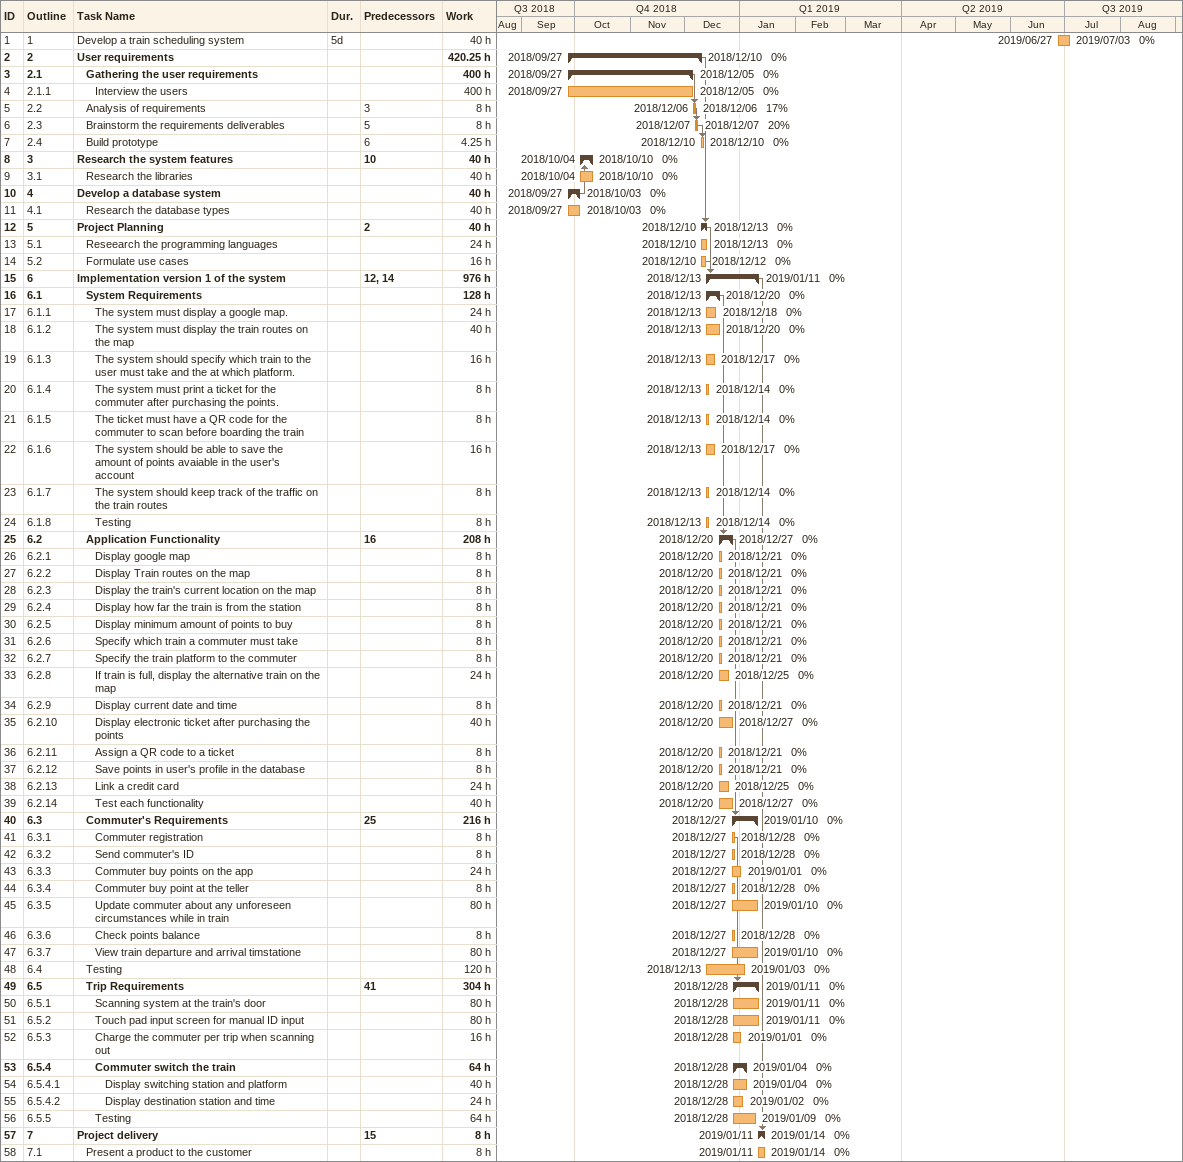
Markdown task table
| ID | WBS | Task | Duration | Start | Finish | Predecessors | % complete | Work (h) |
|---|---|---|---|---|---|---|---|---|
| 1 | 1 | Develop a train scheduling system | 5d | 2019-06-27 | 2019-07-03 |  | 0 | 40 |
| 2 | 2 | **User requirements** |  | 2018-09-27 | 2018-12-10 |  | 0 | 420.25 |
| 3 | 2.1 | **Gathering the user requirements** |  | 2018-09-27 | 2018-12-05 |  | 0 | 400 |
| 4 | 2.1.1 | Interview the users |  | 2018-09-27 | 2018-12-05 |  | 0 | 400 |
| 5 | 2.2 | Analysis of requirements |  | 2018-12-06 | 2018-12-06 | 3 | 17 | 8 |
| 6 | 2.3 | Brainstorm the requirements deliverables |  | 2018-12-07 | 2018-12-07 | 5 | 20 | 8 |
| 7 | 2.4 | Build prototype |  | 2018-12-10 | 2018-12-10 | 6 | 0 | 4.25 |
| 8 | 3 | **Research the system features** |  | 2018-10-04 | 2018-10-10 | 10 | 0 | 40 |
| 9 | 3.1 | Research the libraries |  | 2018-10-04 | 2018-10-10 |  | 0 | 40 |
| 10 | 4 | **Develop a database system** |  | 2018-09-27 | 2018-10-03 |  | 0 | 40 |
| 11 | 4.1 | Research the database types |  | 2018-09-27 | 2018-10-03 |  | 0 | 40 |
| 12 | 5 | **Project Planning** |  | 2018-12-10 | 2018-12-13 | 2 | 0 | 40 |
| 13 | 5.1 | Reseearch the programming languages |  | 2018-12-10 | 2018-12-13 |  | 0 | 24 |
| 14 | 5.2 | Formulate use cases |  | 2018-12-10 | 2018-12-12 |  | 0 | 16 |
| 15 | 6 | **Implementation version 1 of the system** |  | 2018-12-13 | 2019-01-11 | 12, 14 | 0 | 976 |
| 16 | 6.1 | **System Requirements** |  | 2018-12-13 | 2018-12-20 |  | 0 | 128 |
| 17 | 6.1.1 | The system must display a google map. |  | 2018-12-13 | 2018-12-18 |  | 0 | 24 |
| 18 | 6.1.2 | The system must display the train routes on the map |  | 2018-12-13 | 2018-12-20 |  | 0 | 40 |
| 19 | 6.1.3 | The system should specify which train to the user must take and the at which platform. |  | 2018-12-13 | 2018-12-17 |  | 0 | 16 |
| 20 | 6.1.4 | The system must print a ticket for the commuter after purchasing the points. |  | 2018-12-13 | 2018-12-14 |  | 0 | 8 |
| 21 | 6.1.5 | The ticket must have a QR code for the commuter to scan before boarding the train |  | 2018-12-13 | 2018-12-14 |  | 0 | 8 |
| 22 | 6.1.6 | The system should be able to save the amount of points avaiable in the user's account |  | 2018-12-13 | 2018-12-17 |  | 0 | 16 |
| 23 | 6.1.7 | The system should keep track of the traffic on the train routes |  | 2018-12-13 | 2018-12-14 |  | 0 | 8 |
| 24 | 6.1.8 | Testing |  | 2018-12-13 | 2018-12-14 |  | 0 | 8 |
| 25 | 6.2 | **Application Functionality** |  | 2018-12-20 | 2018-12-27 | 16 | 0 | 208 |
| 26 | 6.2.1 | Display google map |  | 2018-12-20 | 2018-12-21 |  | 0 | 8 |
| 27 | 6.2.2 | Display Train routes on the map |  | 2018-12-20 | 2018-12-21 |  | 0 | 8 |
| 28 | 6.2.3 | Display the train's current location on the map |  | 2018-12-20 | 2018-12-21 |  | 0 | 8 |
| 29 | 6.2.4 | Display how far the train is from the station |  | 2018-12-20 | 2018-12-21 |  | 0 | 8 |
| 30 | 6.2.5 | Display minimum amount of points to buy |  | 2018-12-20 | 2018-12-21 |  | 0 | 8 |
| 31 | 6.2.6 | Specify which train a commuter must take |  | 2018-12-20 | 2018-12-21 |  | 0 | 8 |
| 32 | 6.2.7 | Specify the train platform to the commuter |  | 2018-12-20 | 2018-12-21 |  | 0 | 8 |
| 33 | 6.2.8 | If train is full, display the alternative train on the map |  | 2018-12-20 | 2018-12-25 |  | 0 | 24 |
| 34 | 6.2.9 | Display current date and time |  | 2018-12-20 | 2018-12-21 |  | 0 | 8 |
| 35 | 6.2.10 | Display electronic ticket after purchasing the points |  | 2018-12-20 | 2018-12-27 |  | 0 | 40 |
| 36 | 6.2.11 | Assign a QR code to a ticket |  | 2018-12-20 | 2018-12-21 |  | 0 | 8 |
| 37 | 6.2.12 | Save points in user's profile in the database |  | 2018-12-20 | 2018-12-21 |  | 0 | 8 |
| 38 | 6.2.13 | Link a credit card |  | 2018-12-20 | 2018-12-25 |  | 0 | 24 |
| 39 | 6.2.14 | Test each functionality |  | 2018-12-20 | 2018-12-27 |  | 0 | 40 |
| 40 | 6.3 | **Commuter's Requirements** |  | 2018-12-27 | 2019-01-10 | 25 | 0 | 216 |
| 41 | 6.3.1 | Commuter registration |  | 2018-12-27 | 2018-12-28 |  | 0 | 8 |
| 42 | 6.3.2 | Send commuter's ID |  | 2018-12-27 | 2018-12-28 |  | 0 | 8 |
| 43 | 6.3.3 | Commuter buy points on the app |  | 2018-12-27 | 2019-01-01 |  | 0 | 24 |
| 44 | 6.3.4 | Commuter buy point at the teller |  | 2018-12-27 | 2018-12-28 |  | 0 | 8 |
| 45 | 6.3.5 | Update commuter about any unforeseen circumstances while in train |  | 2018-12-27 | 2019-01-10 |  | 0 | 80 |
| 46 | 6.3.6 | Check points balance |  | 2018-12-27 | 2018-12-28 |  | 0 | 8 |
| 47 | 6.3.7 | View train departure and arrival timstatione |  | 2018-12-27 | 2019-01-10 |  | 0 | 80 |
| 48 | 6.4 | Testing |  | 2018-12-13 | 2019-01-03 |  | 0 | 120 |
| 49 | 6.5 | **Trip Requirements** |  | 2018-12-28 | 2019-01-11 | 41 | 0 | 304 |
| 50 | 6.5.1 | Scanning system at the train's door |  | 2018-12-28 | 2019-01-11 |  | 0 | 80 |
| 51 | 6.5.2 | Touch pad input screen for manual ID input |  | 2018-12-28 | 2019-01-11 |  | 0 | 80 |
| 52 | 6.5.3 | Charge the commuter per trip when scanning out |  | 2018-12-28 | 2019-01-01 |  | 0 | 16 |
| 53 | 6.5.4 | **Commuter switch the train** |  | 2018-12-28 | 2019-01-04 |  | 0 | 64 |
| 54 | 6.5.4.1 | Display switching station and platform |  | 2018-12-28 | 2019-01-04 |  | 0 | 40 |
| 55 | 6.5.4.2 | Display destination station and time |  | 2018-12-28 | 2019-01-02 |  | 0 | 24 |
| 56 | 6.5.5 | Testing |  | 2018-12-28 | 2019-01-09 |  | 0 | 64 |
| 57 | 7 | **Project delivery** |  | 2019-01-11 | 2019-01-14 | 15 | 0 | 8 |
| 58 | 7.1 | Present a product to the customer |  | 2019-01-11 | 2019-01-14 |  | 0 | 8 |
